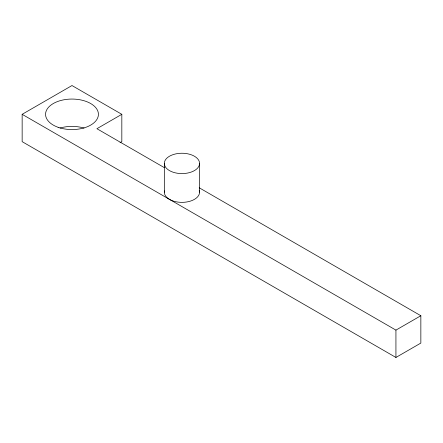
<?xml version="1.0" encoding="UTF-8"?>
<svg xmlns="http://www.w3.org/2000/svg" width="443" height="443" viewBox="0 0 443 443"><rect width="100%" height="100%" fill="white"/><g stroke="black" fill="none" stroke-linecap="round" stroke-linejoin="round"><path stroke-width="0.66" d="M199.2 187.766L420.85 315.732L420.85 343.07L395.931 357.457L22.15 141.655L22.15 114.316L71.987 85.543L121.825 114.316L121.825 141.655L120.047 142.679M121.825 114.316L96.906 128.708L164.497 167.731M22.15 114.316L395.931 330.118L420.85 315.732M395.931 330.118L395.931 357.457M199.566 163.417A17.62 10.172 0 0 1 173.135 172.227A17.62 10.172 0 0 1 173.135 154.607A17.62 10.172 0 0 1 199.566 163.417L199.566 192.19M164.325 163.417L164.325 192.19M60.032 128.044A26.43 15.261 0 0 1 84.043 128.071M199.228 190.202A17.62 10.172 0 0 1 182.527 202.357A17.62 10.172 0 0 1 164.475 190.861M58.133 127.313A26.43 15.261 0 0 0 98.407 114.748A26.43 15.261 0 0 0 59.423 100.893A26.43 15.261 0 0 0 58.133 127.313"/></g></svg>
